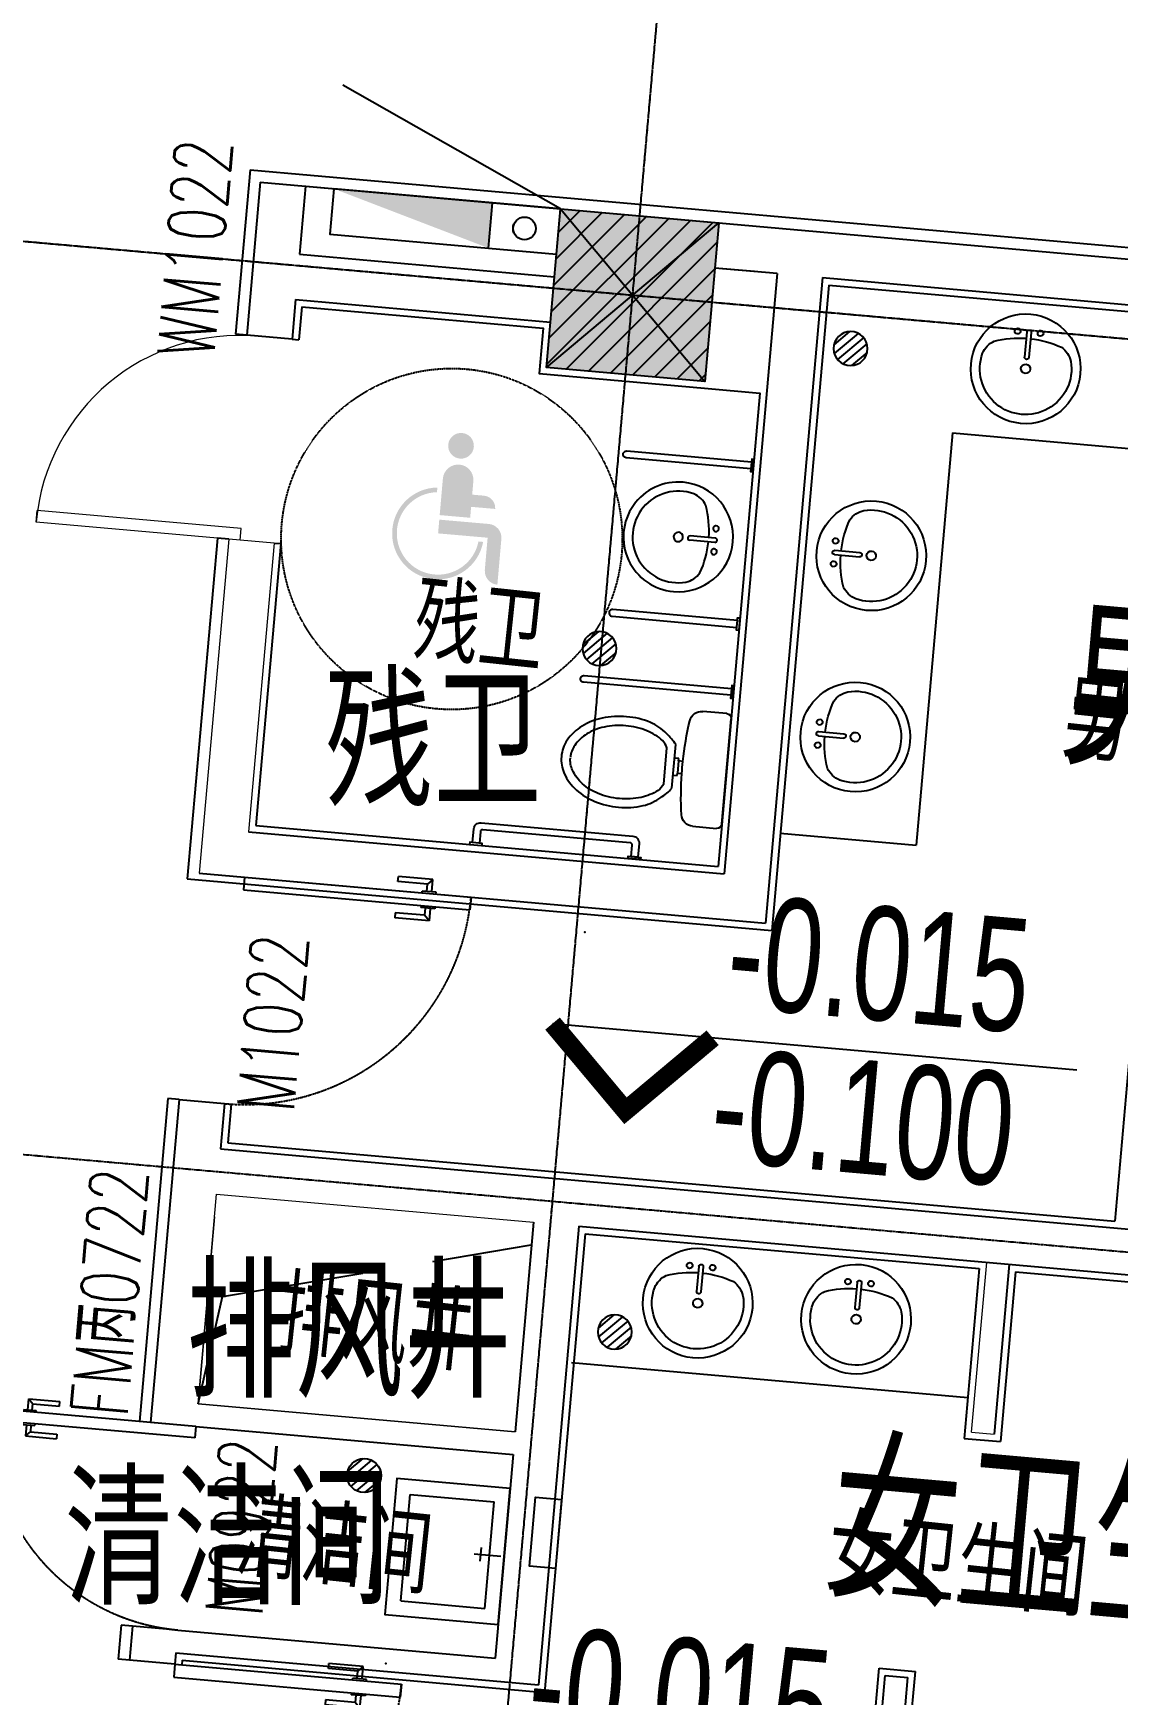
# Model space of a CAD drawing. Header units: millimetres. Extents: x -174040 to 151923, y -227569 to 142020.
# Drawn here: x -108639 to -103870, y 47186 to 54493 of the extents above; entities that cross this region are included whole.
import ezdxf
from ezdxf.enums import TextEntityAlignment as Align

# ---------------------------------------------------------------- set-up
doc = ezdxf.new("R2010")
doc.units = ezdxf.units.MM
doc.header["$LTSCALE"] = 5
for name, pattern in [('DASH', [0.35, 0.25, -0.1]), ('E-RG-1F$0$$0$DOTE', [2.42, 2, -0.2, 0.02, -0.2]), ('HIDDEN', [0.375, 0.25, -0.125]), ('XRE2$0$HIDDEN', [0.375, 0.25, -0.125])]:
    doc.linetypes.add(name, pattern=pattern)
for name, color, linetype in [('A-1-1-X-TOILEL$0$A-FIXT', 55, 'Continuous'), ('A-SYMB-DOOR', 4, 'Continuous'), ('A-SYMB-DOOR1', 4, 'Continuous'), ('A-SYMB-VOID', 35, 'Continuous'), ('A—墙体', 7, 'Continuous'), ('A—轴线、尺寸', 1, 'Continuous'), ('A—门窗', 135, 'Continuous'), ('E-COLS-F3$0$0S-COLS-HATCH', 8, 'Continuous'), ('E-COLS-F3$0$0S-COLS-HATCH-I', 8, 'Continuous'), ('E-COLS-F3$0$0S-COLS-LINE', 4, 'Continuous'), ('E1-RI-1F$0$0P-TE-D0-A', 1, 'Continuous'), ('E1-RI-4F$0$0P-FE-FH-F', 141, 'Continuous'), ('E1-RI-4F$0$0P-FE-HY', 141, 'Continuous'), ('E1-RI-4F$0$0P-TE-D0-A', 1, 'Continuous'), ('E1-RW-1F$0$AUDIT_D_131110141545-10', 7, 'Continuous'), ('E1-RW-1F$0$LVTRY', 6, 'Continuous'), ('I—平面—卫生间隔断（不到顶）', 48, 'Continuous'), ('I—平面—文字', 40, 'Continuous'), ('I—平面—文字（放大1：100）', 40, 'XRE2$0$HIDDEN'), ('I—平面—标高', 40, 'Continuous'), ('I—平面—洁具2', 44, 'Continuous'), ('I—平面—消防设施', 10, 'Continuous'), ('I—平面—装饰面层线', 192, 'Continuous'), ('I—平面—门', 22, 'Continuous'), ('LVTRY', 6, 'Continuous'), ('S-EQ1', 2, 'Continuous'), ('轴线100', 1, 'Continuous')]:
    doc.layers.add(name, color=color, linetype=linetype)
for name, color, linetype, lineweight in [('A-DOOR', 32, 'Continuous', 5), ('A-FLOR-CASE', 3, 'Continuous', 5), ('A-WALL', 7, 'Continuous', 5), ('A-Z410-G-Vhcl', 5, 'Continuous', 0), ('E1-RW-2F$0$A-DOOR', 1, 'Continuous', 5), ('E1-RW-3F$0$A-WALL', 7, 'Continuous', 5), ('P-SANR-FIXT', 6, 'Continuous', 5), ('XRE1$0$A-DOOR', 32, 'Continuous', 5)]:
    doc.layers.add(name, color=color, linetype=linetype, lineweight=lineweight)
doc.styles.add('E-RT-1F$0$XD2008', font='xd-hzs.shx', dxfattribs={"width": 0.7, "bigfont": 'xd-hztxt.shx'})
doc.styles.add('ECADI-TXT', font='simplex.shx', dxfattribs={"bigfont": 'hztxt.shx'})
doc.styles.add('XD2008', font='SIMYOU.TTF', dxfattribs={"width": 0.7})
doc.styles.add('幼圆', font='SIMYOU.TTF', dxfattribs={"width": 0.7})

# ---------------------------------------------------------------- blocks, each defined once
blk = doc.blocks.new('XRE3')
at = {"layer": 'E-COLS-F3$0$0S-COLS-HATCH'}
blk.add_hatch(color=18, dxfattribs=at).paths.add_polyline_path([(11737458.1, -6155497.4), (11738155.4, -6155559), (11738093.7, -6156256.3), (11737396.4, -6156194.7)])
at = {"layer": 'E-COLS-F3$0$0S-COLS-HATCH-I'}
h = blk.add_hatch(dxfattribs=at)
h.set_pattern_fill('ANSI31', color=256, scale=600, style=0)
h.set_pattern_definition([(45, (0, 0), (-53.0330086, 53.0330086), [])])
h.paths.add_polyline_path([(11737458.1, -6155497.4), (11738155.4, -6155559), (11738093.7, -6156256.3), (11737396.4, -6156194.7)])
at = {"layer": 'Defpoints'}
for p, q in [((11737458.1, -6155497.4), (11738093.7, -6156256.3)), ((11737396.4, -6156194.7), (11738155.4, -6155559))]:
    blk.add_line(p, q, dxfattribs=at)
at = {"layer": 'E-COLS-F3$0$0S-COLS-LINE', "color": 255}
blk.add_lwpolyline([(11737458.1, -6155497.4), (11738155.4, -6155559), (11738093.7, -6156256.3), (11737396.4, -6156194.7)], close=True, dxfattribs=at)
blk = doc.blocks.new('XRE1$0$DOOR1000')
at = {"layer": 'XRE1$0$A-DOOR'}
for p, q in [((0, 1000), (56.4, 1000)), ((0, 0), (0, 1000)), ((56.4, 0), (56.4, 1000)), ((0, 0), (56.4, 0))]:
    blk.add_line(p, q, dxfattribs=at)
blk.add_arc((0, 0), 1000, 0, 90, dxfattribs=at)
blk = doc.blocks.new('E1-RW-2F$0$DOOR1000')
at = {"layer": 'E1-RW-2F$0$A-DOOR'}
for p, q in [((0, 1000), (56.4, 1000)), ((0, 0), (0, 1000)), ((56.4, 0), (56.4, 1000)), ((0, 0), (56.4, 0))]:
    blk.add_line(p, q, dxfattribs=at)
blk.add_arc((0, 0), 1000, 0, 90, dxfattribs=at)
blk = doc.blocks.new('E1-RW-1F$0$E1-RI-4F$0$XFX-BX')
blk.add_lwpolyline([(0, 0), (0, 200), (700, 200), (700, 0)], close=True)
blk.add_solid([(0, 0), (0, 0), (700, 0), (700, 200)])
blk = doc.blocks.new('E1-RW-1F$0$_LV13')
at = {"layer": 'S-EQ1'}
for p, q in [((-0.495, 0.071), (-0.071, 0.495)), ((-0.465, -0.183), (0.183, 0.465)), ((-0.354, -0.354), (0.354, 0.354)), ((-0.183, -0.465), (0.465, 0.183)), ((0.071, -0.495), (0.495, -0.071))]:
    blk.add_line(p, q, dxfattribs=at)
blk.add_circle((0, 0), 0.5, dxfattribs=at)
blk = doc.blocks.new('E1-RW-1F$0$DOOR1000')
at = {"layer": 'I—平面—门'}
for p, q in [((0, 1000), (56.4, 1000)), ((0, 0), (0, 1000)), ((56.4, 0), (56.4, 1000)), ((-62.4, 825.9), (-40.2, 803.7)), ((-62.4, 825.9), (-62.4, 673.7)), ((-8, 825.9), (-62.4, 825.9)), ((-8, 845.4), (-8, 784.3)), ((0.9, 845.4), (-8, 845.4)), ((56.4, 845.4), (65.3, 845.4)), ((65.3, 845.4), (65.3, 784.3)), ((65.3, 825.9), (119.8, 825.9)), ((119.8, 825.9), (97.5, 803.7)), ((119.8, 825.9), (119.8, 673.7)), ((-40.2, 803.7), (-40.2, 673.7)), ((-8, 803.7), (-40.2, 803.7)), ((0.9, 784.3), (-8, 784.3)), ((56.4, 784.3), (65.3, 784.3)), ((65.3, 803.7), (97.5, 803.7)), ((97.5, 803.7), (97.5, 673.7)), ((-40.2, 673.7), (-62.4, 673.7)), ((97.5, 673.7), (119.8, 673.7)), ((0, 0), (56.4, 0))]:
    blk.add_line(p, q, dxfattribs=at)
at = {"layer": 'I—平面—门', "color": 8, "linetype": 'DASH', "ltscale": 0.4}
blk.add_arc((0, 0), 1000, 0, 90, dxfattribs=at)
blk = doc.blocks.new('ECADI-TAG-DOOR')
blk = doc.blocks.new('E-RT-1F$0$ECADI-TAG-HGHT（国标）')
at = {"color": 1}
blk.add_line((-2.121, 2.121), (11.768, 2.121), dxfattribs=at)
at = {"color": 1, "const_width": 0.5}
blk.add_lwpolyline([(-2.121, 2.121), (0, 0), (2.121, 2.121)], dxfattribs=at)
at = {"color": 1}
blk.add_point((-1.481, 4.6), dxfattribs=at)
at = {"style": 'E-RT-1F$0$XD2008', "width": 0.7}
blk.add_attdef('FL', text='', height=3, dxfattribs=at).set_placement((-2.689, 2.967), align=Align.RIGHT)
for tag, p in [('F.F.L.', (2.284, 2.967)), ('T.O.S.', (2.284, -1.104))]:
    blk.add_attdef(tag, p, '', height=3, dxfattribs=at)
blk = doc.blocks.new('Lavatory - Round_BNIM - 19_ x 19_-277868-E 号地块下室层平面图  PARCEL E BASEMENT FLOOR PLAN')
at = {"layer": 'I—平面—洁具2'}
for p, q in [((87.1, -247.1), (87.1, -136.3)), ((106.2, -247.1), (106.2, -136.3))]:
    blk.add_line(p, q, dxfattribs=at)
for centre, radius, start, end in [((96.7, -85.2), 241.3, 0, 180), ((96.7, -85.2), 201.4, 345.30711, 194.69289), ((96.7, -85.2), 20.6, 0, 180), ((96.7, -85.2), 241.3, 180, 0), ((1.4, -104.3), 104.5, 197.80961, 239.20726), ((96.7, -85.2), 20.6, 180, 0), ((96.7, -136.3), 9.52, 0, 180), ((191.9, -104.3), 104.5, 300.79274, 342.19039), ((96.7, 233), 452.3, 250.79136, 268.79327), ((96.7, 233), 452.3, 271.20673, 289.20864), ((45.9, -247.1), 12.7, 360, 180), ((45.9, -247.1), 12.7, 180, 0), ((96.7, -247.1), 9.52, 180, 0), ((147.5, -247.1), 12.7, 360, 180), ((147.5, -247.1), 12.7, 180, 0)]:
    blk.add_arc(centre, radius, start, end, dxfattribs=at)
blk = doc.blocks.new('E1-RI-4F$0$XFX-BX')
blk.add_lwpolyline([(0, 0), (0, 200), (700, 200), (700, 0)], close=True)
blk.add_solid([(0, 0), (0, 0), (700, 0), (700, 200)])
blk = doc.blocks.new('Single-Flush Vision - 0_9 m x 84_-1889222-E 号地块下室层平面图  PARCEL E BASEMENT FLOOR PLAN')
at = {"layer": 'A-DOOR'}
for p, q in [((399.2, -76.2), (399.2, -976.2)), ((450, -76.2), (399.2, -76.2)), ((450, -76.2), (450, -976.2)), ((450, -976.2), (399.2, -976.2))]:
    blk.add_line(p, q, dxfattribs=at)
blk.add_arc((450, -76.2), 900, 180, 270, dxfattribs=at)
blk = doc.blocks.new('_LV13')
at = {"layer": 'S-EQ1'}
for p, q in [((-0.495, 0.071), (-0.071, 0.495)), ((-0.465, -0.183), (0.183, 0.465)), ((-0.354, -0.354), (0.354, 0.354)), ((-0.183, -0.465), (0.465, 0.183)), ((0.071, -0.495), (0.495, -0.071))]:
    blk.add_line(p, q, dxfattribs=at)
blk.add_circle((0, 0), 0.5, dxfattribs=at)
blk = doc.blocks.new('matong')
at = {"layer": 'I—平面—洁具2'}
for p, q in [((-0.43, 0), (0.43, 0)), ((-0.47, -0.235), (-0.47, -0.04)), ((0.47, -0.04), (0.47, -0.235)), ((-0.07, -0.396), (-0.05, -0.396)), ((-0.07, -0.431), (-0.07, -0.396)), ((-0.05, -0.396), (-0.05, -0.361)), ((0.05, -0.396), (-0.05, -0.396)), ((0.05, -0.361), (0.05, -0.396)), ((0.05, -0.396), (0.07, -0.396)), ((0.07, -0.396), (0.07, -0.431)), ((-0.176, -0.431), (0.181, -0.431)), ((-0.148, -0.5), (0.148, -0.5))]:
    blk.add_line(p, q, dxfattribs=at)
for points in [[(0.002, -1.35, -0.128381), (-0.133, -1.315, -0.106268), (-0.259, -1.203, -0.085065), (-0.338, -1.047, -0.074422), (-0.368, -0.849, -0.074422), (-0.338, -0.652, -0.093985), (-0.259, -0.514, -0.073872), (-0.176, -0.431, -0.130921)], [(-0.148, -0.5, 0.073654), (-0.204, -0.54, 0.085065), (-0.272, -0.674, 0.074422), (-0.298, -0.849, 0.074422), (-0.272, -1.025, 0.085065), (-0.204, -1.159, 0.106268), (-0.101, -1.25, 0.128381), (-0.002, -1.276, 0.131396)], [(0.181, -0.431, -0.073872), (0.264, -0.514, -0.093985), (0.343, -0.652, -0.074422), (0.372, -0.849, -0.074422), (0.343, -1.047, -0.085065), (0.264, -1.203, -0.106268), (0.138, -1.315, -0.128381), (0.002, -1.35, -0.130921)], [(0.148, -0.5, -0.073654), (0.204, -0.54, -0.085065), (0.272, -0.674, -0.074422), (0.298, -0.849, -0.074422), (0.272, -1.025, -0.085065), (0.204, -1.159, -0.106268), (0.101, -1.25, -0.128381), (0.002, -1.276, -0.131396)]]:
    blk.add_lwpolyline(points, format="xyb", dxfattribs=at)
for centre, radius, start, end in [((-0.43, -0.04), 0.04, 90, 180), ((0.43, -0.04), 0.04, 0, 90), ((-0.37, -0.235), 0.1, 180, 262.0681), ((0.37, -0.235), 0.1, 277.9319, 0), ((0, 2.42), 2.781, 262.0681, 268.9699), ((0, 2.42), 2.781, 268.9699, 271.0301), ((0, 2.42), 2.781, 271.0301, 277.9319)]:
    blk.add_arc(centre, radius, start, end, dxfattribs=at)
blk = doc.blocks.new('*U164')
at = {"layer": 'A-Z410-G-Vhcl', "extrusion": (0, 0, -1)}
h = blk.add_hatch(color=2, dxfattribs=at)
edge = h.paths.add_edge_path()
edge.add_arc((-0.0041, 0.039), 0.0082, 0, 360)
for points in [[(-0.0139, -0.0062), (0.0056, -0.0062), (0.0056, 0.0172, 1), (-0.0139, 0.0172), (-0.0139, 0.0086), (-0.0214, 0.0086, 0.414214), (-0.0293, 0.0008), (-0.0139, 0.0008)], [(0.0086, 0.0082, -2.078418), (-0.0205, -0.0208), (-0.0235, -0.0208, 2.108884), (0.0086, 0.0112)], [(-0.0261, -0.0179), (0.0056, -0.0179), (0.0056, -0.0091), (-0.0261, -0.0091, 0.414214), (-0.0349, -0.0179), (-0.0349, -0.0472, 0.414214), (-0.0261, -0.0384)]]:
    blk.add_hatch(color=2, dxfattribs=at).paths.add_polyline_path(points)
blk = doc.blocks.new('DOOR1000')
at = {"layer": 'A-DOOR'}
for p, q in [((0, 1000), (56.4, 1000)), ((0, 0), (0, 1000)), ((56.4, 0), (56.4, 1000)), ((0, 0), (56.4, 0))]:
    blk.add_line(p, q, dxfattribs=at)
blk.add_arc((0, 0), 1000, 0, 90, dxfattribs=at)
blk = doc.blocks.new('A$C1C9D1350')
at = {"layer": '轴线100', "linetype": 'E-RG-1F$0$$0$DOTE'}
for p, q in [((-227268.7, 45395), (-225525.6, 65111.4)), ((-237578.2, 54839.6), (-219547.3, 53245.6)), ((-239935.4, 51032.4), (-182654.5, 45968.4))]:
    blk.add_line(p, q, dxfattribs=at)

msp = doc.modelspace()

# ---------------------------------------------------------------- linework, layer by layer
at = {"layer": 'A-1-1-X-TOILEL$0$A-FIXT', "linetype": 'DASH'}
msp.add_circle((-106798.7, 52269.1), 750, dxfattribs=at)
at = {"layer": 'A-SYMB-VOID', "linetype": 'HIDDEN', "ltscale": 500}
msp.add_lwpolyline([(-107914.4, 48466), (-107806.6, 48937.8), (-106449.4, 49164.7)], dxfattribs=at)
at = {"layer": 'A-WALL'}
for p, q in [((-106320.4, 53721.1), (-98849.8, 53060.6)), ((-105366.8, 53436), (-105640.8, 53460.1, 0)), ((-105366.8, 53436), (-105600.2, 50796.3)), ((-105167.6, 53418.3), (-105418.6, 50579.4)), ((-107500.5, 53147.8), (-107699.7, 53165.4)), ((-107778.9, 52268.9), (-107908.8, 50799.6)), ((-107579.7, 52251.3), (-107778.9, 52268.9)), ((-107579.7, 52251.3), (-107692, 50981.2)), ((-107692, 50981.2), (-105600.2, 50796.3)), ((-107908.8, 50799.6), (-105418.6, 50579.4)), ((-107996.9, 49803.5), (-108122.4, 48384)), ((-107996.9, 49803.5), (-107797.7, 49785.9)), ((-107797.7, 49785.9), (-107815.3, 49586.7)), ((-107841.7, 49287.8), (-107914.4, 48466)), ((-106239.1, 49246.5), (-106417.5, 47229.4)), ((-106447.2, 49164.5), (-106519.8, 48342.7)), ((-104512.2, 48340.9), (-104446.1, 49088)), ((-104512.2, 48340.9), (-104412.6, 48332.1)), ((-106528.6, 48243.1), (-106607.9, 47346.6)), ((-108201.7, 47487.5), (-108214.9, 47338.1)), ((-108201.7, 47487.5), (-106607.9, 47346.6)), ((-108011.3, 47370.3), (-108015.7, 47320.5)), ((-108011.3, 47370.3), (-106417.5, 47229.4)), ((-108015.7, 47320.5), (-108214.9, 47338.1))]:
    msp.add_line(p, q, dxfattribs=at)
at = {"layer": 'A-WALL', "color": 7}
for p, q in [((-107832.9, 49387.4), (-106438.4, 49264.1)), ((-107914.4, 48466), (-106519.8, 48342.7)), ((-108122.4, 48384), (-106528.6, 48243.1))]:
    msp.add_line(p, q, dxfattribs=at)
at = {"layer": 'A-WALL'}
msp.add_lwpolyline([(-107832.9, 49387.4), (-106438.4, 49264.1), (-106519.8, 48342.7), (-107914.4, 48466)], close=True, dxfattribs=at)
at = {"layer": 'A—墙体'}
for p, q in [((-107640.4, 53837.9), (-107699.9, 53165.5)), ((-107640.4, 53837.9), (-107699.9, 53165.5)), ((-107640.4, 53837.9), (-107441.2, 53820.2)), ((-107640.4, 53837.9), (-107441.2, 53820.2)), ((-107441.2, 53820.2), (-107467.6, 53521.4)), ((-107441.2, 53820.2), (-107467.6, 53521.4)), ((-106320.6, 53721.3), (-98650.5, 53043.2)), ((-106320.6, 53721.3), (-98650.5, 53043.1)), ((-106320.6, 53721.3), (-98650.5, 53043.2)), ((-106320.6, 53721.3), (-98650.5, 53043.1)), ((-106320.6, 53721.2), (-98849.8, 53060.6)), ((-107467.6, 53521.4), (-106347.1, 53422.3)), ((-107467.6, 53521.4), (-106347.1, 53422.3)), ((-105466.6, 53444.9), (-105641, 53460.2, 0)), ((-105367, 53436), (-105641, 53460.2, 0)), ((-105367, 53436), (-105600.4, 50796.4)), ((-105367, 53436), (-105600.4, 50796.4)), ((-105167.8, 53418.4), (-105418.8, 50579.5)), ((-105167.8, 53418.4), (-105418.8, 50579.5)), ((-105167.8, 53418.4), (-99813.6, 52945)), ((-107485.2, 53322.2), (-107500.7, 53147.9)), ((-107485.2, 53322.2), (-107500.7, 53147.9)), ((-107485.2, 53322.2), (-106364.7, 53223.1)), ((-107485.2, 53322.2), (-106364.7, 53223.1)), ((-107500.7, 53147.9), (-107699.9, 53165.5)), ((-107500.7, 53147.9), (-107699.9, 53165.5)), ((-107692.2, 50981.3), (-105600.4, 50796.4)), ((-107692.2, 50981.3), (-105600.4, 50796.4)), ((-107909.1, 50799.7), (-105418.8, 50579.5)), ((-107909.1, 50799.7), (-105418.8, 50579.5)), ((-107997.2, 49803.6), (-108122.7, 48384.1)), ((-107997.2, 49803.6), (-108122.7, 48384.1)), ((-107997.2, 49803.6), (-107797.9, 49786)), ((-107997.2, 49803.6), (-107797.9, 49786)), ((-107797.9, 49786), (-107815.6, 49586.8)), ((-107797.9, 49786), (-107815.6, 49586.8)), ((-107815.6, 49586.8), (-99722.2, 48871.1)), ((-106438.6, 49264.2), (-106520.1, 48342.8)), ((-106438.6, 49264.2), (-106520.1, 48342.8)), ((-106239.4, 49246.6), (-106417.8, 47229.5)), ((-106239.4, 49246.6), (-106417.8, 47229.5)), ((-106239.4, 49246.6), (-101931.2, 48865.7)), ((-106239.4, 49246.6), (-101931.2, 48865.7)), ((-104346.8, 49079.3), (-104412.8, 48332.1)), ((-107923.5, 48366.5), (-106528.9, 48243.2)), ((-107923.5, 48366.5), (-106528.9, 48243.2)), ((-106528.9, 48243.2), (-106608.2, 47346.7)), ((-106528.9, 48243.2), (-106608.2, 47346.7)), ((-108202, 47487.6), (-108215.2, 47338.2)), ((-108202, 47487.6), (-108215.2, 47338.2)), ((-108002.7, 47470), (-106608.2, 47346.7)), ((-108002.7, 47470), (-106608.2, 47346.7)), ((-108011.5, 47370.4), (-108015.9, 47320.6)), ((-108011.5, 47370.4), (-108015.9, 47320.6)), ((-108011.5, 47370.4), (-106417.8, 47229.5)), ((-108011.5, 47370.4), (-106417.8, 47229.5)), ((-108015.9, 47320.6), (-108215.2, 47338.2)), ((-108015.9, 47320.6), (-108215.2, 47338.2)), ((-105041.8, 45576.9), (-104892, 47270.6)), ((-105041.8, 45576.9), (-104892, 47270.6)), ((-104942.1, 45568.1), (-104792.4, 47261.8)), ((-104942.1, 45568.1), (-104792.4, 47261.8)), ((-104892, 47270.6), (-104792.4, 47261.8)), ((-104892, 47270.6), (-104792.4, 47261.8))]:
    msp.add_line(p, q, dxfattribs=at)
msp.add_lwpolyline([(-106320.7, 53721.2), (-105623.4, 53659.6), (-105685, 52962.3), (-106382.3, 53023.9), (-106320.7, 53721.2)], dxfattribs=at)
msp.add_lwpolyline([(-106320.7, 53721.2), (-105623.4, 53659.6), (-105685, 52962.3), (-106382.3, 53023.9), (-106320.7, 53721.2)], dxfattribs=at)
at = {"layer": 'A—轴线、尺寸', "linetype": 'E-RG-1F$0$$0$DOTE'}
for p, q in [((-106751.3, 44874.9), (-104880, 66041.9)), ((-113396.3, 53995.5), (-99030, 52725.4))]:
    msp.add_line(p, q, dxfattribs=at)
at = {"layer": 'E1-RI-1F$0$0P-TE-D0-A'}
msp.add_lwpolyline([(-107334.3, 53610.2), (-106338.2, 53522), (-106320.6, 53721.2), (-107316.7, 53809.4)], close=True, dxfattribs=at)
at = {"layer": 'E1-RI-4F$0$0P-FE-FH-F'}
msp.add_line((-107441, 53820.1), (-106320.5, 53721.1), dxfattribs=at)
msp.add_circle((-106478.6, 53634.7), 50, dxfattribs=at)
at = {"layer": 'E1-RI-4F$0$0P-TE-D0-A'}
msp.add_lwpolyline([(-107334.1, 53609.9), (-106338, 53521.9), (-106320.4, 53721.1), (-107316.5, 53809.2)], close=True, dxfattribs=at)
at = {"layer": 'E1-RW-1F$0$AUDIT_D_131110141545-10'}
for p, q in [((-107923.5, 48366.5), (-108122.7, 48384.1)), ((-107923.5, 48366.5), (-108122.7, 48384.1)), ((-108002.7, 47470), (-108202, 47487.6)), ((-108002.7, 47470), (-108202, 47487.6))]:
    msp.add_line(p, q, dxfattribs=at)
at = {"layer": 'E1-RW-3F$0$A-WALL'}
for q in [(-98650.5, 53043.2), (-98650.5, 53043.1), (-98650.5, 53043.2), (-98650.5, 53043.1)]:
    msp.add_line((-106320.6, 53721.3), q, dxfattribs=at)
at = {"layer": 'I—平面—卫生间隔断（不到顶）', "ltscale": 3}
for p, q in [((-104595.7, 52735.3), (-104756, 50922.4)), ((-104595.7, 52735.3), (-103086.6, 52601.9)), ((-105353.7, 50975.2), (-104756, 50922.4)), ((-106272.1, 48647.1), (-104528.9, 48493))]:
    msp.add_line(p, q, dxfattribs=at)
for points in [[(-105483.4, 52577.9), (-105484.5, 52565.5), (-105474.5, 52564.6), (-105469.6, 52619.4), (-105479.6, 52620.2), (-105483.4, 52577.9), (-106031.2, 52626.3, -1.000003), (-106028.6, 52656.2), (-105480.7, 52607.8)], [(-105542.4, 51910.5), (-105541.3, 51923), (-105531.3, 51922.1), (-105536.1, 51867.3), (-105546.1, 51868.2), (-105542.4, 51910.5), (-106090.2, 51958.9, 1.000003), (-106092.9, 51929.1), (-105545, 51880.6)], [(-105571.1, 51581.8), (-105572.2, 51569.3), (-105562.2, 51568.4), (-105557.4, 51623.2), (-105567.4, 51624.1), (-105571.1, 51581.8), (-106218.6, 51639, -1.000003), (-106215.9, 51668.9), (-105568.5, 51611.6)], [(-106707, 50934.3), (-106719.4, 50935.4), (-106720.3, 50925.5), (-106665.5, 50920.6), (-106664.7, 50930.6), (-106707, 50934.3), (-106701.7, 50994.1, -0.414214), (-106669.2, 51021.4), (-106001.8, 50962.4, -0.414214), (-105974.5, 50929.8), (-105979.8, 50870.1), (-105967.4, 50869), (-105968.3, 50859), (-106023, 50863.8), (-106022.2, 50873.8), (-105979.8, 50870.1), (-106009.7, 50872.7), (-106005.3, 50922.5, 0.414214), (-106014.4, 50933.4), (-106661.9, 50990.6, 0.414214), (-106672.7, 50981.5), (-106677.1, 50931.7)]]:
    msp.add_lwpolyline(points, format="xyb", dxfattribs=at)
at = {"layer": 'I—平面—洁具2'}
for p, q in [((-105641.8, 52254.3), (-105752.2, 52264.1)), ((-105640.2, 52273.3), (-105750.6, 52283.1)), ((-107022.3, 47599.1), (-106980.9, 48067.3)), ((-106980.9, 48067.3), (-106612.3, 48034.7)), ((-106653.7, 47566.5), (-106612.3, 48034.7)), ((-106700.4, 47806.6), (-106583.2, 47796.2)), ((-106673.2, 47774), (-106667.9, 47833.8)), ((-107022.3, 47599.1), (-106653.7, 47566.5))]:
    msp.add_line(p, q, dxfattribs=at)
msp.add_lwpolyline([(-106594.7, 47496), (-106541.8, 48093.7), (-107039.9, 48137.7), (-107092.7, 47540.1)], close=True, dxfattribs=at)
msp.add_lwpolyline([(-106342.4, 47741.8), (-106457, 47752), (-106430, 48055.8), (-106315.5, 48045.6), (-106342.4, 47741.8)], dxfattribs=at)
for centre, radius, start, end in [((-105802.3, 52278.1), 241.3, 84.94733, 264.94733), ((-105802.3, 52278.1), 201.4, 70.25444, 279.64023), ((-105802.3, 52278.1), 241.3, 264.94733, 84.94733), ((-105774.9, 52371.3), 104.5, 25.74008, 67.13773), ((-106119.2, 52306.1), 452.3, 356.15406, 14.15598), ((-105636.5, 52314.4), 12.7, 84.94733, 264.94733), ((-105636.5, 52314.4), 12.7, 264.94733, 84.94733), ((-105802.3, 52278.1), 20.6, 84.94733, 264.94733), ((-105802.3, 52278.1), 20.6, 264.94733, 84.94733), ((-105751.4, 52273.6), 9.52, 84.94733, 264.94733), ((-106119.2, 52306.1), 452.3, 335.73869, 353.74061), ((-105641, 52263.8), 9.52, 264.94733, 84.94733), ((-105645.5, 52213.2), 12.7, 84.94733, 264.94733), ((-105645.5, 52213.2), 12.7, 264.94733, 84.94733), ((-105791.7, 52181.5), 104.5, 282.75694, 324.15459)]:
    msp.add_arc(centre, radius, start, end, dxfattribs=at)
at = {"layer": 'I—平面—消防设施'}
msp.add_line((-107441.2, 53820.2), (-106320.7, 53721.2), dxfattribs=at)
msp.add_line((-107441.2, 53820.2), (-106320.7, 53721.2), dxfattribs=at)
msp.add_lwpolyline([(-107334.3, 53610.1), (-106338.2, 53522), (-106320.6, 53721.2), (-107316.7, 53809.3)], close=True, dxfattribs=at)
msp.add_lwpolyline([(-107334.3, 53610.1), (-106338.2, 53522), (-106320.6, 53721.2), (-107316.7, 53809.3)], close=True, dxfattribs=at)
msp.add_circle((-106478.8, 53634.8), 50, dxfattribs=at)
msp.add_circle((-106478.8, 53634.8), 50, dxfattribs=at)
msp.add_circle((-106478.8, 53634.8), 50, dxfattribs=at)
at = {"layer": 'I—平面—装饰面层线'}
for p, q in [((-107685.8, 53892.1), (-107749.7, 53169.9)), ((-107685.8, 53892.1), (-102630.6, 53445.1)), ((-105137.9, 53415.8), (-105137.9, 53415.7)), ((-105140.5, 53385.9), (-105391.6, 50547)), ((-105170.4, 53388.5), (-105170.2, 53388.5)), ((-105140.5, 53385.9), (-103033.7, 53199.6)), ((-107458, 53289.7), (-107470.8, 53145.2)), ((-107699.9, 53165.5), (-107749.7, 53169.9)), ((-107500.7, 53147.9), (-107470.8, 53145.2)), ((-107829, 52273.3), (-107961.5, 50774.2)), ((-107779.2, 52268.9), (-107829, 52273.3)), ((-107550.1, 52248.6), (-107659.7, 51008.6)), ((-107579.9, 52251.3), (-107550.1, 52248.6)), ((-107659.7, 51008.6), (-105627.6, 50828.9)), ((-103733.4, 50963), (-103883.2, 49269.2)), ((-107961.5, 50774.2), (-105391.6, 50547)), ((-108047, 49808), (-108172.5, 48388.6)), ((-107997.2, 49803.6), (-108047, 49808)), ((-107797.9, 49786), (-107768.1, 49783.4)), ((-107768.1, 49783.4), (-107783, 49614)), ((-107783, 49614), (-103883.2, 49269.2)), ((-106212.1, 49214.1), (-106390.5, 47197)), ((-106212.1, 49214.1), (-104478.7, 49060.8)), ((-104478.7, 49060.8), (-104544.7, 48313.7)), ((-104319.3, 49046.7), (-104385.3, 48299.6)), ((-104319.3, 49046.7), (-101963.7, 48838.4)), ((-108122.7, 48384.1), (-108172.5, 48388.6)), ((-104544.7, 48313.7), (-104385.3, 48299.6)), ((-108251.8, 47492.1), (-108265, 47342.6)), ((-108202, 47487.6), (-108251.8, 47492.1)), ((-108215.2, 47338.2), (-108265, 47342.6)), ((-108015.9, 47320.6), (-107986.1, 47318)), ((-107984.3, 47337.9), (-107986.1, 47318)), ((-107984.3, 47337.9), (-106390.5, 47197)), ((-105069, 45609.4), (-104919.2, 47303.2)), ((-104919.2, 47303.2), (-104759.8, 47289.1)), ((-104909.6, 45595.3), (-104759.8, 47289.1))]:
    msp.add_line(p, q, dxfattribs=at)
msp.add_lwpolyline([(-107458, 53289.7), (-106397.2, 53196), (-106414.8, 52996.7), (-105687.7, 52932.4), (-105443.5, 52910.8), (-105627.6, 50828.9)], dxfattribs=at)
at = {"layer": 'I—平面—门'}
msp.add_line((-106320.6, 53721.3), (-107277.2, 54264.4), dxfattribs=at)
msp.add_line((-106320.6, 53721.3), (-107277.2, 54264.4), dxfattribs=at)

# ---------------------------------------------------------------- block references
at = {"layer": 'A-1-1-X-TOILEL$0$A-FIXT', "extrusion": (4.88285e-42, 5.52191e-41, -1), "xscale": -6898.552177697271, "yscale": 6898.552177847457, "zscale": 6898.552177799476, "rotation": 5.000380762734046}
msp.add_blockref('*U164', (106809.4, 52413.4), dxfattribs=at)
at = {"layer": 'A-DOOR', "rotation": 264.9471852960044}
msp.add_blockref('Single-Flush Vision - 0_9 m x 84_-1889222-E 号地块下室层平面图  PARCEL E BASEMENT FLOOR PLAN', (-107614.2, 52706.1), dxfattribs=at)
at = {"layer": 'A-DOOR', "xscale": -0.9000000000003514, "yscale": 0.9000000000003514, "zscale": 0.9000000000003514, "rotation": 84.9472878369664}
msp.add_blockref('DOOR1000', (-107923.2, 48366.4), dxfattribs=at)
at = {"layer": 'A-FLOR-CASE', "xscale": -1, "rotation": 264.7180224563207}
msp.add_blockref('Lavatory - Round_BNIM - 19_ x 19_-277868-E 号地块下室层平面图  PARCEL E BASEMENT FLOOR PLAN', (-104877.5, 52091.1, 0), dxfattribs=at)
at = {"layer": 'A-SYMB-DOOR1'}
ref = msp.add_blockref('ECADI-TAG-DOOR', (-110171.6, 50340.4), dxfattribs=dict(at, xscale=100.0000000022702, yscale=100.0000000022702, zscale=100.0000000022702, rotation=85.12468770293171))
ref.add_attrib('门窗主编号1', 'WM1022', dxfattribs={"layer": 'A-SYMB-DOOR', "height": 250, "rotation": 85.12469, "style": 'ECADI-TXT', "width": 0.7}).set_placement((-107762.7, 54015.6), align=Align.RIGHT)
ref = msp.add_blockref('ECADI-TAG-DOOR', (-109836.8, 46844.2), dxfattribs=dict(at, xscale=100.0000000022702, yscale=100.0000000022702, zscale=100.0000000022702, rotation=85.12468770293171))
ref.add_attrib('门窗主编号1', 'M1022', dxfattribs={"layer": 'A-SYMB-DOOR', "height": 250, "rotation": 85.12469, "style": 'ECADI-TXT', "width": 0.7}).set_placement((-107427.8, 50519.4), align=Align.RIGHT)
ref = msp.add_blockref('ECADI-TAG-DOOR', (-110541.9, 45813.8), dxfattribs=dict(at, xscale=100.0000000022702, yscale=100.0000000022702, zscale=100.0000000022702, rotation=85.12468770293171))
ref.add_attrib('门窗主编号1', 'FM丙0722', dxfattribs={"layer": 'A-SYMB-DOOR', "height": 250, "rotation": 85.12469, "style": 'ECADI-TXT', "width": 0.7}).set_placement((-108132.9, 49489), align=Align.RIGHT)
ref = msp.add_blockref('ECADI-TAG-DOOR', (-109976.3, 44626.3), dxfattribs=dict(at, xscale=100.0000000022702, yscale=100.0000000022702, zscale=100.0000000022702, rotation=85.12468770293171))
ref.add_attrib('门窗主编号1', 'M0922', dxfattribs={"layer": 'A-SYMB-DOOR', "height": 250, "rotation": 85.12469, "style": 'ECADI-TXT', "width": 0.7}).set_placement((-107567.3, 48301.4), align=Align.RIGHT)
at = {"layer": 'A—门窗'}
msp.add_blockref('XRE3', (-11843778.7, 6209218.7), dxfattribs=at)
at = {"layer": 'E1-RI-4F$0$0P-FE-HY', "xscale": -1, "rotation": 174.9550607253995}
msp.add_blockref('E1-RI-4F$0$XFX-BX', (-107316.5, 53809.1), dxfattribs=at)
at = {"layer": 'E1-RW-1F$0$LVTRY', "ltscale": 5, "xscale": -150.0000000000001, "yscale": 150.0000000000001, "zscale": 150.0000000000001, "rotation": 84.94667286822639}
msp.add_blockref('E1-RW-1F$0$_LV13', (-106081.8, 48781.8), dxfattribs=at)
msp.add_blockref('E1-RW-1F$0$_LV13', (-106081.8, 48781.8), dxfattribs=at)
at = {"layer": 'I—平面—标高'}
ref = msp.add_blockref('E-RT-1F$0$ECADI-TAG-HGHT（国标）', (-106034.5, 49754.7), dxfattribs=dict(at, xscale=166.6666666664841, yscale=166.6666666664841, zscale=166.6666666664841, rotation=354.9467070263355))
ref.add_attrib('F.F.L.', '-0.015', (-105600.9, 50212.9), dxfattribs={"layer": '0', "height": 500, "rotation": 354.94671, "style": '幼圆', "width": 0.7})
ref.add_attrib('T.O.S.', '-0.100', (-105671.6, 49537.9), dxfattribs={"layer": '0', "height": 500, "rotation": 354.94671, "style": '幼圆', "width": 0.7})
ref = msp.add_blockref('E-RT-1F$0$ECADI-TAG-HGHT（国标）', (-106909.6, 46538.4), dxfattribs=dict(at, xscale=166.6666666664841, yscale=166.6666666664841, zscale=166.6666666664841, rotation=354.9467070263355))
ref.add_attrib('F.F.L.', '-0.015', (-106476, 46996.6), dxfattribs={"layer": '0', "height": 500, "rotation": 354.94671, "style": '幼圆', "width": 0.7})
ref.add_attrib('T.O.S.', '-0.100', (-106546.7, 46321.6), dxfattribs={"layer": '0', "height": 500, "rotation": 354.94671, "style": '幼圆', "width": 0.7})
at = {"layer": 'I—平面—洁具2', "extrusion": (1.4647e-103, 3.43643e-104, -1), "xscale": 539.9999999999998, "yscale": 540, "zscale": -539.9999999999997, "rotation": 95.05422995859962}
msp.add_blockref('matong', (105590.4, 51247.2), dxfattribs=at)
at = {"layer": 'I—平面—消防设施', "xscale": -1, "rotation": 174.9544457583416}
msp.add_blockref('E1-RW-1F$0$E1-RI-4F$0$XFX-BX', (-107316.7, 53809.2), dxfattribs=at)
msp.add_blockref('E1-RW-1F$0$E1-RI-4F$0$XFX-BX', (-107316.7, 53809.2), dxfattribs=at)
at = {"layer": 'I—平面—门'}
for p, rotation in [((-107709.9, 50782.1), 264.9467070382129), ((-108015.9, 47320.6), 264.9482769186633)]:
    msp.add_blockref('E1-RW-1F$0$DOOR1000', p, dxfattribs=dict(at, rotation=rotation))
at = {"layer": 'I—平面—门', "xscale": -0.9000000000003514, "yscale": 0.9000000000003514, "zscale": 0.9000000000003514, "rotation": 84.94670703612618}
for name, p in [('E1-RW-1F$0$DOOR1000', (-107923.5, 48366.5)), ('E1-RW-1F$0$DOOR1000', (-107923.5, 48366.5)), ('XRE1$0$DOOR1000', (-107923.4, 48366.6)), ('E1-RW-2F$0$DOOR1000', (-107923.4, 48366.6))]:
    msp.add_blockref(name, p, dxfattribs=at)
at = {"layer": 'LVTRY', "ltscale": 5}
for p, xscale, yscale, zscale, rotation in [((-105044.6, 53106.4), -150.0000000000001, 150.0000000000001, 150.0000000000001, 84.94728783528423), ((-106149.1, 51787.4), -150.0000000000001, 150.0000000000001, 150.0000000000001, 84.94728783528423), ((-107184.2, 48150.5), 150.0000000000003, 150.0000000000002, 150.0000000000002, 354.9471931049246)]:
    msp.add_blockref('_LV13', p, dxfattribs=dict(at, xscale=xscale, yscale=yscale, zscale=zscale, rotation=rotation))
at = {"layer": 'P-SANR-FIXT', "xscale": -1}
for p, rotation in [((-104378.8, 52941.5), 174.7180224563207), ((-104947.9, 51294.1, 0), 264.7180224563207), ((-105821, 48832.5), 174.7180224563207), ((-105124.5, 48761.7), 174.7180224563207)]:
    msp.add_blockref('Lavatory - Round_BNIM - 19_ x 19_-277868-E 号地块下室层平面图  PARCEL E BASEMENT FLOOR PLAN', p, dxfattribs=dict(at, rotation=rotation))
at = {"layer": '轴线100'}
msp.add_blockref('A$C1C9D1350', (120517.4, -520.6), dxfattribs=at)

# ---------------------------------------------------------------- texts
at = {"layer": 'I—平面—文字', "linetype": 'ByBlock', "style": 'XD2008', "width": 0.7}
for s, height, rotation, p in [('男卫生间', 600, 354.94783, (-104120.9, 51346.4, 0)), ('残卫', 500, 360, (-107357.3, 51145.5)), ('排风井', 500, 360, (-107966.3, 48547.1, 0)), ('女卫生间', 600, 354.94783, (-105159.5, 47679.7, 0)), ('清洁间', 500, 360, (-108500.9, 47636.1))]:
    msp.add_text(s, height=height, rotation=rotation, dxfattribs=at).set_placement(p)
at = {"layer": 'I—平面—文字（放大1：100）', "linetype": 'ByBlock', "style": 'XD2008', "width": 0.7}
for s, p in [('残卫', (-106975.3, 51777.2)), ('男卫生间', (-104120.9, 51346.4, 0)), ('排风井', (-107573.1, 48727.2, 0)), ('清洁间', (-107756.5, 47748)), ('女卫生间', (-105159.5, 47679.7, 0))]:
    msp.add_text(s, height=300, rotation=353.94417, dxfattribs=at).set_placement(p)

doc.saveas('drawing.dxf')
